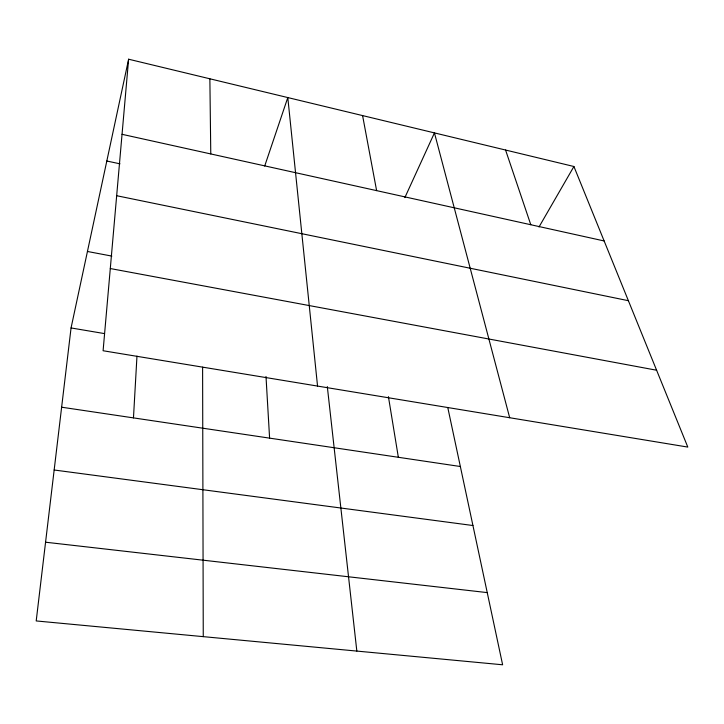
<?xml version="1.0" encoding="UTF-8"?>
<svg xmlns="http://www.w3.org/2000/svg" width="724" height="724" viewBox="0 0 724 724"><rect width="100%" height="100%" fill="white"/><g stroke="black" fill="none" stroke-linecap="round" stroke-linejoin="round"><path stroke-width="1.09" d="M133.469 417.893L136.972 356.108M128.619 59.214L103.098 350.742L687.8 447.079L573.915 166.502L128.619 59.214L71.061 327.945L36.2 620.939L502.628 664.786L447.767 407.494M264.694 166.049L287.799 97.568L317.546 386.082M404.861 197.598L434.445 132.899L509.687 417.739M539 226.992L573.915 166.502M45.567 542.213L487.234 592.603M54.155 470.003L472.935 525.524M61.63 407.205L460.346 466.509M71.061 327.945L104.491 333.601M110.292 268.541L656.605 370.226M87.441 251.472L111.849 256.097M116.664 195.715L628.387 300.695M106.808 161.018L120.012 163.832M122.039 134.311L604.133 240.956M505.569 150.031L530.792 224.73M362.588 115.587L376.616 190.62M388.417 396.652L398.345 457.287M327.311 386.58L356.832 651.075M265.998 376.471L269.599 438.138M209.87 78.789L210.775 153.931M202.602 367.159L203.254 636.64"/></g></svg>
